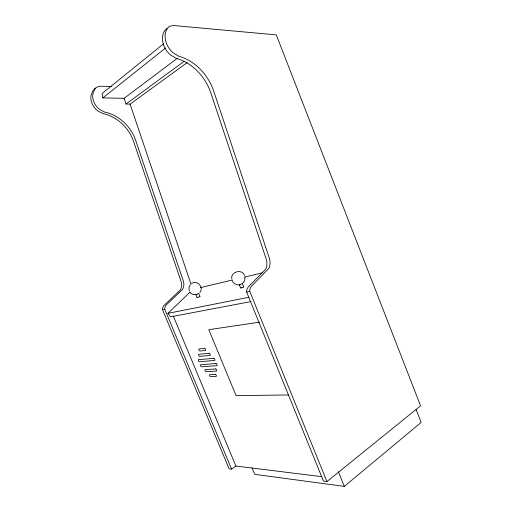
<?xml version="1.0" encoding="UTF-8"?>
<svg xmlns="http://www.w3.org/2000/svg" width="512" height="512" viewBox="0 0 512 512"><rect width="100%" height="100%" fill="white"/><g stroke="black" fill="none" stroke-linecap="round" stroke-linejoin="round"><path stroke-width="0.77" d="M244.614 275.629C242.022 268.077 230.163 272.154 231.827 278.918M245.082 277.51L244.602 280.902L242.477 283.578M199.936 296.557L197.107 297.69L197.722 297.274M198.458 293.491C197.216 295.174 191.552 295.334 190.118 292.378M190.189 284.787L188.909 287.84L189.318 290.989M199.859 292.429C204.294 287.283 196.998 279.571 191.648 283.488M95.827 88.058L92.736 90.957L90.957 95.699A14.854 12.019 50.8 0 0 97.722 110.886L102.79 113.568A37.594 31.68 52.6 0 1 134.016 142.714L180.998 281.274A9.997 8.646 75.6 0 1 180.429 289.901L164.442 305.03A6.016 5.248 79.7 0 0 162.522 309.664L229.107 468.794L231.578 469.114L235.904 466.048L321.741 476.646M243.667 286.995L242.419 283.539L239.334 284.838L240.678 288.141L243.469 287.123M250.886 301.594L170.554 316.832L167.923 313.344L189.978 292.173M239.328 284.787L239.917 284.41M252.064 467.936L254.726 474.336L344.314 486.4L421.152 422.406L416.083 409.414M163.437 43.904L102.042 93.517L102.835 97.907L124.109 98.33L177.51 58.163M326.944 481.562L420.576 405.83L276.282 34.88L174.995 25.651A17.606 13.056 55.5 0 0 168.8 26.81L167.059 28.883L165.83 31.437L165.171 34.362A17.798 13.178 55.6 0 0 173.069 52.755L178.79 56.243A45.12 34.97 57.7 0 1 214.144 92.48L269.306 258.086A11.936 9.421 75.4 0 1 268.909 268.294L251.77 285.914A7.194 5.741 78.3 0 0 249.773 291.398L326.944 481.562L323.462 481.107L246.656 292.051A7.149 5.728 78.4 0 1 248.653 286.598L265.766 269.062A11.866 9.402 75.4 0 0 266.163 258.912L211.29 94.266A44.851 34.867 57.6 0 0 176.077 58.291L170.374 54.835A17.696 13.139 55.5 0 1 162.509 36.557L163.174 33.645L164.397 31.104L166.138 29.037A17.498 13.024 55.4 0 1 167.072 28.602M102.835 97.907L165.626 47.987M124.109 98.33L126.029 104L184 61.421M126.029 104L130.074 104.141L187.213 62.598M241.254 287.699L241.606 287.533M200.582 287.597L232.461 279.987M244.128 277.203L262.784 272.749M162.522 309.664L164.717 309.203A6.048 5.261 79.7 0 1 166.643 304.55L182.662 289.357A10.048 8.672 75.6 0 0 183.232 280.685L136.038 141.446A37.779 31.776 52.8 0 0 104.704 112.122L99.616 109.421A14.925 12.058 50.9 0 1 92.819 94.157L94.605 89.395L96.205 87.539A14.758 11.942 50.8 0 1 101.792 86.246L111.36 86.534M246.656 292.051L249.773 291.398M167.923 313.344L248.698 297.299M259.546 322.17L208.819 329.702L236.077 395.635L288.314 394.957M239.392 284.87C236.442 285.28 233.402 283.571 232.269 280.806M195.936 294.688L197.107 297.69M173.363 316.186L235.904 466.048M164.717 309.203L231.578 469.114M198.707 293.478L199.955 296.499M338.419 471.802L344.314 486.4M130.074 104.141L191.014 284.16M94.336 89.107A14.682 11.904 50.6 0 1 95.61 88.512M204.422 348.346L199.136 348.934A1.146 0.576 61.6 0 0 198.97 350.042A1.146 0.576 61.6 0 0 200.006 351.021L205.299 350.458A1.158 0.589 61.5 0 0 205.478 349.331A1.158 0.589 61.5 0 0 204.422 348.346M209.069 353.299L198.874 354.323A1.146 0.57 61.5 0 0 198.707 355.424A1.146 0.57 61.5 0 0 199.738 356.403L209.952 355.424A1.165 0.589 61.2 0 0 210.138 354.304A1.165 0.589 61.2 0 0 209.069 353.299M213.76 358.304L198.605 359.654A1.139 0.563 61.3 0 0 198.438 360.742A1.139 0.563 61.3 0 0 199.462 361.722L214.643 360.435A1.171 0.595 60.9 0 0 214.835 359.315A1.171 0.595 60.9 0 0 213.76 358.304M215.936 363.552L200.723 364.742A1.139 0.557 61.1 0 0 200.557 365.818A1.139 0.557 61.1 0 0 201.581 366.803L216.813 365.677A1.171 0.595 60.7 0 0 217.011 364.57A1.171 0.595 60.7 0 0 215.936 363.552M215.565 368.966L205.248 369.658A1.139 0.563 60.8 0 0 205.075 370.733A1.139 0.563 60.8 0 0 206.112 371.725L216.442 371.072A1.165 0.589 60.5 0 0 216.634 369.978A1.165 0.589 60.5 0 0 215.565 368.966M215.2 374.31L209.818 374.618A1.146 0.57 60.5 0 0 209.632 375.686A1.146 0.57 60.5 0 0 210.682 376.691L216.07 376.41A1.158 0.582 60.4 0 0 216.262 375.328A1.158 0.582 60.4 0 0 215.2 374.31"/></g></svg>
